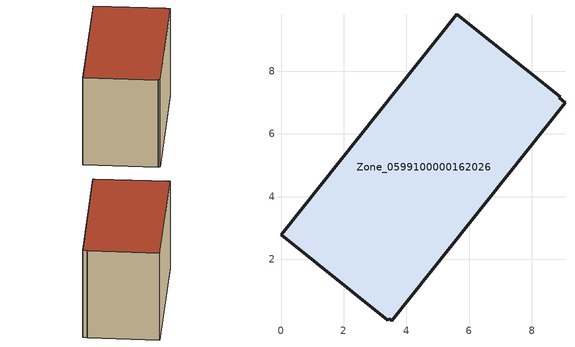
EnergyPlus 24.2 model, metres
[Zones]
Zone_0599100000162026
 floor ground (C_G): 8.9,7.19 8.87,7.15 9.06,7 3.53,0.05 3.44,0.11 3.41,0.07 0,2.78 5.61,9.81 z0.47
 wall outside (C_F): 8.87,7.15 8.9,7.19 5.61,9.81 0,2.78 3.41,0.07 3.44,0.11 3.53,0.05 9.06,7 8.87,7.15 z0.47:6.11
 roof outside (C_R): 9.06,7 8.87,7.15 8.9,7.19 5.61,9.81 0,2.78 3.41,0.07 3.44,0.11 3.53,0.05 z6.11
[BUILDING]
Pand.0599100000162026: North Axis=0; Terrain=City; Loads Convergence Tolerance Value=0.04; Temperature Convergence Tolerance Value=0.4; Solar Distribution=FullExterior; Maximum Number of Warmup Days=25; Minimum Number of Warmup Days=1
[Site:Location]
Rotterdam.The.Hague.AP_ZH_NLD Design_Conditions: Latitude=51.96; Longitude=4.45; Time Zone=1; Elevation=-4.5
[SITE:GROUNDTEMPERATURE:BUILDINGSURFACE]
18, 18, 18, 18, 18, 18, 18, 18, 18, 18, 18, 18
[MATERIAL] Thermal Absorptance=0.9; Solar Absorptance=0.7; Visible Absorptance=0.7
Name | Roughness | Thickness | Conductivity | Density | Specific Heat
G.TC.1946-1964 | MediumSmooth | 0.15 | 1 | 540 | 1210
F.TC.1946-1964 | Rough | 0.3 | 0.857143 | 1920 | 840
R.TC.1946-1964 | MediumRough | 0.2 | 0.235294 | 1500 | 1000
[CONSTRUCTION]
C_G: G.TC.1946-1964
C_F: F.TC.1946-1964
C_R: R.TC.1946-1964
[ZONE]
Zone_0599100000162026: Type=1; Multiplier=1; Ceiling Height=Autocalculate; Volume=Autocalculate; Floor Area=autocalculate; Part of Total Floor Area=Yes
[ZONEINFILTRATION:DESIGNFLOWRATE]
Infil_Zone_0599100000162026: Zone or ZoneList or Space or SpaceList=Zone_0599100000162026; Schedule=AlwaysOn; Design Flow Rate Calculation Method=Flow/Area; Flow Rate per Floor Area=0.003; Constant Term Coefficient=1; Temperature Term Coefficient=0; Velocity Term Coefficient=0; Velocity Squared Term Coefficient=0
[HVACTEMPLATE:ZONE:IDEALLOADSAIRSYSTEM]
Zone_0599100000162026: Maximum Heating Supply Air Temperature=50; Minimum Cooling Supply Air Temperature=13; Maximum Heating Supply Air Humidity Ratio=0.0156; Minimum Cooling Supply Air Humidity Ratio=0.0077; Heating Limit=NoLimit; Cooling Limit=NoLimit; Dehumidification Control Type=ConstantSensibleHeatRatio; Cooling Sensible Heat Ratio=0.7; Dehumidification Setpoint=60; Humidification Control Type=None; Humidification Setpoint=30; Outdoor Air Method=None; Outdoor Air Flow Rate per Person=0.00944; Outdoor Air Flow Rate per Zone Floor Area=0; Outdoor Air Flow Rate per Zone=0; Demand Controlled Ventilation Type=None; Outdoor Air Economizer Type=NoEconomizer; Heat Recovery Type=None; Sensible Heat Recovery Effectiveness=0.7; Latent Heat Recovery Effectiveness=0.65
[ZONECONTROL:THERMOSTAT]
ThermostatControl_Zone_0599100000162026: Zone or ZoneList=Zone_0599100000162026; Control Type Schedule=DualSetpointControlType; Control 1=Thermostat_Zone_0599100000162026; Temperature Difference Between Cutout And Setpoint=0
[THERMOSTATSETPOINT:DUALSETPOINT]
Thermostat_Zone_0599100000162026: Heating Setpoint Temperature Schedule=HeatingSetpoint_Zone_0599100000162026; Cooling Setpoint Temperature Schedule=CoolingSetpoint_Zone_0599100000162026
[SCHEDULE:COMPACT]
HeatingSetpoint_Zone_0599100000162026: Through: 12/31, For: AllDays, Until: 24:00, 21
CoolingSetpoint_Zone_0599100000162026: Through: 12/31, For: AllDays, Until: 24:00, 24
DualSetpointControlType: Through: 12/31, For: AllDays, Until: 24:00, 4
AlwaysOn: Through: 12/31, For: AllDays, Until: 24:00, 1
